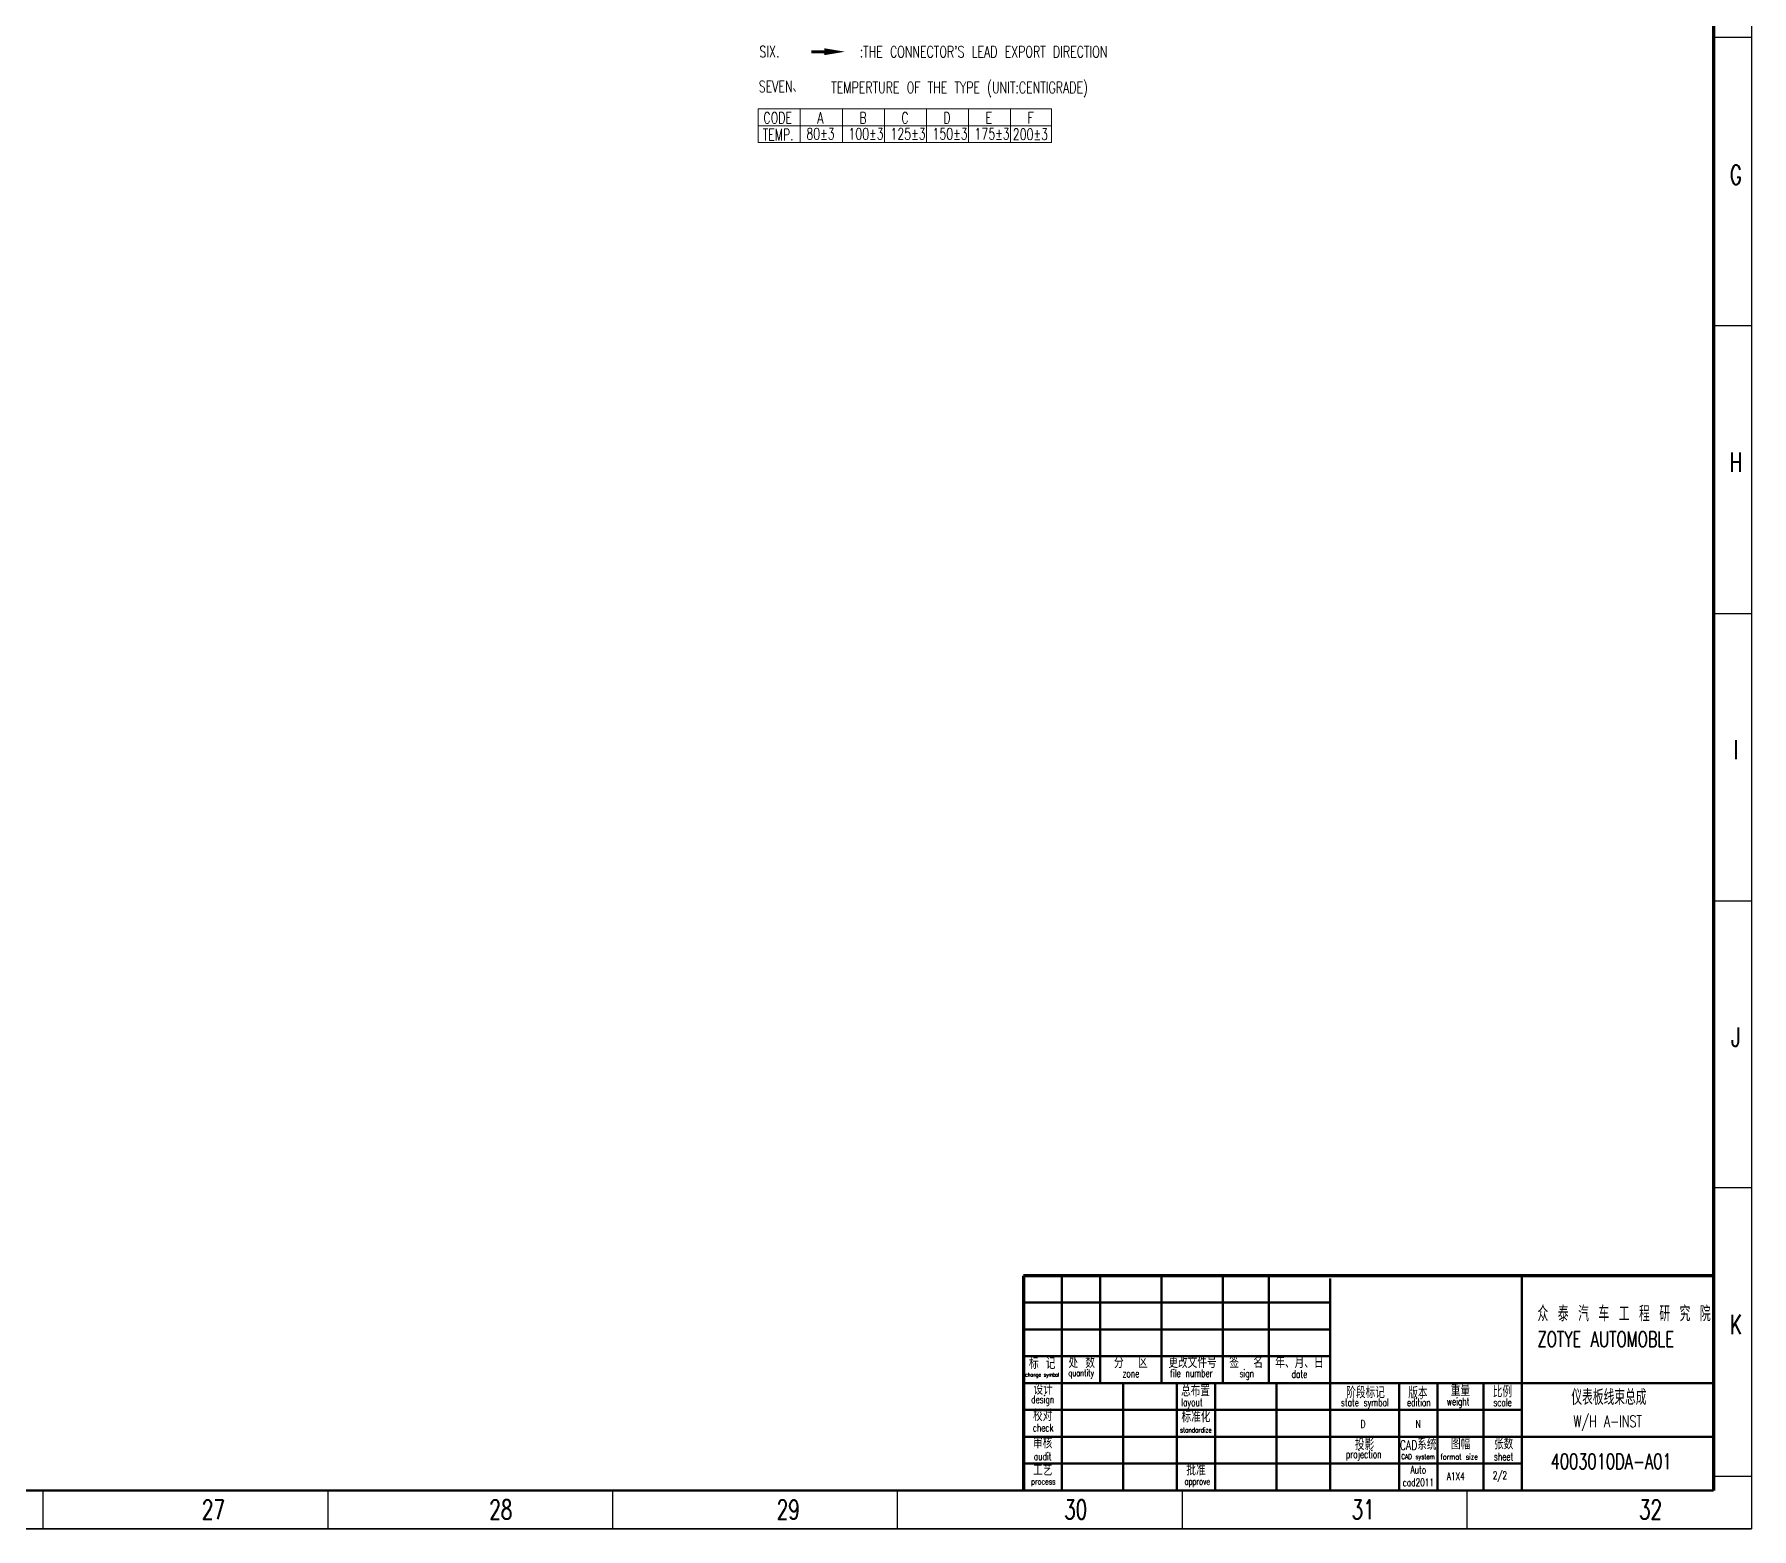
# Model space of a CAD drawing. Header units: millimetres. Extents: x 1376 to 3754, y -1445 to -604.
# Drawn here: x 3305.6 to 3753.7, y -1445.3 to -1055.3 of the extents above; entities that cross this region are included whole.
import ezdxf

# ---------------------------------------------------------------- set-up
doc = ezdxf.new("R2010")
doc.units = ezdxf.units.MM
doc.layers.add('0Filament', color=7, linetype='Continuous', lineweight=20)
doc.layers.add('1CENTER', color=1, linetype='Continuous', lineweight=20)
doc.layers.add('2FRAM', color=2, linetype='Continuous')
doc.styles.add('HZ', font='TXT', dxfattribs={"width": 0.7, "height": 4, "bigfont": 'HZTXT'})
doc.styles.add('样式 1', font='txt.shx', dxfattribs={"width": 0.7})

msp = doc.modelspace()

# ---------------------------------------------------------------- hatches: boundary and pattern name
at = {"layer": '0Filament'}
msp.add_hatch(color=256, dxfattribs=at).paths.add_polyline_path([(3511.72, -1059.52), (3508.31, -1059.52), (3508.31, -1060.3), (3511.72, -1060.3)])

# ---------------------------------------------------------------- linework, layer by layer
for p, q in [((3753.71, -604.28), (3753.71, -1445.28)), ((3743.72, -1056.07), (3753.62, -1056.07)), ((3743.69, -1131.31), (3753.67, -1131.31)), ((3743.72, -1206.45), (3753.62, -1206.45)), ((3743.72, -1281.48), (3753.62, -1281.48)), ((3743.72, -1356.29), (3753.62, -1356.29)), ((3743.71, -1431.54), (3753.69, -1431.54)), ((3307.83, -1435.28), (3307.83, -1445.28)), ((3382.14, -1435.28), (3382.14, -1445.28)), ((3456.46, -1435.28), (3456.46, -1445.28)), ((3530.77, -1435.28), (3530.77, -1445.28)), ((3605.08, -1435.28), (3605.08, -1445.28)), ((3679.39, -1435.28), (3679.39, -1445.28)), ((1375.71, -1445.28), (3753.71, -1445.28)), ((3753.71, -1445.28), (2564.71, -1445.28))]:
    msp.add_line(p, q)
for p, q in [((3494.49, -1083.57), (3494.49, -1074.8)), ((3494.49, -1074.8), (3571.02, -1074.8)), ((3505.46, -1083.57), (3505.46, -1074.8)), ((3516.43, -1083.57), (3516.43, -1074.8)), ((3527.4, -1083.57), (3527.4, -1074.8)), ((3538.37, -1083.57), (3538.37, -1074.8)), ((3549.34, -1083.57), (3549.34, -1074.8)), ((3560.31, -1083.57), (3560.31, -1074.8)), ((3571.02, -1074.8), (3571.02, -1083.57)), ((3494.49, -1079.19), (3571.02, -1079.19)), ((3571.02, -1083.57), (3494.49, -1083.57))]:
    msp.add_line(p, q, dxfattribs=at)
msp.add_lwpolyline([(3511.72, -1059.61), (3511.72, -1059.61), (3511.72, -1060.36), (3511.72, -1060.36)], close=True, dxfattribs=at)
msp.add_solid([(3511.72, -1058.97), (3517.12, -1059.87), (3511.72, -1060.77)], dxfattribs=at)
at = {"layer": '2FRAM', "lineweight": 70}
msp.add_line((3743.71, -614.28), (3743.71, -1435.28), dxfattribs=at)
at = {"layer": '2FRAM'}
msp.add_line((3743.71, -1379.28), (3563.71, -1379.28), dxfattribs=at)
at = {"layer": '2FRAM', "color": 2, "linetype": 'ByBlock', "lineweight": 70}
for p, q in [((3743.71, -1379.28), (3563.71, -1379.28)), ((3563.71, -1379.28), (3563.71, -1435.28))]:
    msp.add_line(p, q, dxfattribs=at)
at = {"layer": '2FRAM', "color": 2, "linetype": 'ByBlock', "lineweight": 50}
for p, q in [((3573.71, -1379.28), (3573.71, -1407.28)), ((3583.71, -1379.28), (3583.71, -1407.28)), ((3599.71, -1379.28), (3599.71, -1407.28)), ((3615.71, -1379.28), (3615.71, -1407.28)), ((3627.71, -1379.28), (3627.71, -1407.28)), ((3643.71, -1380.03), (3643.71, -1435.28)), ((3693.71, -1379.28), (3693.71, -1435.28)), ((3563.71, -1386.28), (3643.71, -1386.28)), ((3563.71, -1393.28), (3643.71, -1393.28)), ((3563.71, -1400.28), (3643.71, -1400.28)), ((3563.71, -1407.28), (3693.71, -1407.28)), ((3573.71, -1407.28), (3573.71, -1435.28)), ((3589.71, -1407.28), (3589.71, -1435.28)), ((3603.71, -1407.28), (3603.71, -1435.28)), ((3613.71, -1407.28), (3613.71, -1435.28)), ((3629.71, -1407.28), (3629.71, -1435.28)), ((3661.71, -1435.28), (3661.71, -1407.28)), ((3671.71, -1407.28), (3671.71, -1435.28)), ((3683.71, -1407.28), (3683.71, -1435.28)), ((3693.71, -1407.28), (3743.71, -1407.28)), ((3563.71, -1414.28), (3643.71, -1414.28)), ((3643.71, -1414.28), (3693.71, -1414.28)), ((3563.71, -1421.28), (3643.71, -1421.28)), ((3643.71, -1421.28), (3743.71, -1421.28)), ((3563.71, -1428.28), (3643.71, -1428.28)), ((3643.71, -1428.28), (3693.71, -1428.28)), ((3743.71, -1435.28), (1400.71, -1435.28))]:
    msp.add_line(p, q, dxfattribs=at)

# ---------------------------------------------------------------- texts
at = {"style": 'HZ'}
for s, insert, char_height, width, attachment_point in [('G', (3749.58, -1092), 5, 50, 5), ('H', (3749.58, -1167), 5, 50, 5), ('I', (3749.58, -1242), 5, 50, 5), ('J', (3749.58, -1317), 5, 50, 5), ('K', (3749.58, -1392), 5, 50, 5), ('{\\C7;标 记}', (3568.59, -1402.13), 3, 10, 5), ('处 数', (3578.89, -1401.88), 3, 10, 5), ('分  区', (3591.71, -1401.89), 3, 16, 5), ('更改文件号', (3607.8, -1401.88), 3, 16, 5), ('签  名', (3621.8, -1401.88), 3, 12, 5), ('年、月、日', (3635.71, -1401.89), 3, 16, 5), ('{\\C7;change symbol}', (3568.59, -1405.27), 1, 10, 5), ('设计', (3568.84, -1408.83), 3, 10, 5), ('{\\C7;quantity}', (3578.76, -1404.92), 1.8, 10, 5), ('{\\C7;zone}', (3591.72, -1404.79), 2, 16, 5), ('{\\C7;file number}', (3607.52, -1404.71), 2, 16, 5), ('{\\C7;sign}', (3621.95, -1405.09), 2, 12, 5), ('{\\C7;date}', (3635.71, -1404.96), 2, 16, 5), ('{\\C7;design}', (3568.71, -1411.86), 2, 10, 5), ('{\\C7;layout}', (3604.87, -1411.29), 2, 10, 1), ('总布置', (3608.59, -1409.31), 3, 10, 5), ('{\\C7;state symbol}', (3652.78, -1412.67), 2, 18, 5), ('阶段标记', (3652.96, -1409.73), 3, 26, 5), ('{\\C7;edition}', (3666.86, -1412.35), 2, 10, 5), ('版本', (3666.62, -1411.33), 3, 9.7219, 8), ('{\\C7;weight}', (3674.19, -1411.1), 2, 11.6956, 1), ('{\\C7;重量}', (3677.69, -1409.17), 3, 11.575, 5), ('{\\C7;scale}', (3688.71, -1412.31), 2, 10, 5), ('比例', (3688.66, -1409.53), 3, 12, 5), ('校对', (3568.71, -1415.73), 3, 10, 5), ('标准化', (3608.71, -1416.05), 3, 10, 5), ('{\\C7;check}', (3568.82, -1418.95), 2, 10, 5), ('{\\C7;standardize}', (3608.67, -1419.53), 1.25, 10, 5), ('审核', (3568.71, -1422.84), 3, 10, 5), ('{\\C7;projection}', (3652.48, -1426.19), 2, 18.4458, 5), ('{\\C7;投影}', (3652.71, -1423.24), 3, 18, 5), ('{\\C7;CAD\\H1.2x;系统}', (3666.71, -1423.24), 2.5, 9.9289, 5), ('图幅', (3677.77, -1423.09), 3, 12, 5), ('{\\C7;张数}', (3688.99, -1423.09), 3, 10.2521, 5), ('{\\C7;audit}', (3568.71, -1426.43), 2, 10, 5), ('工艺', (3568.71, -1429.97), 3, 10, 5), ('批准', (3608.71, -1429.91), 3, 10, 5), ('{\\C7;CAD system}', (3666.67, -1426.69), 1.25, 9.2394, 5), ('{\\C7;format size}', (3672.5, -1425.76), 1.5, 12, 1), ('{\\C7;sheet}', (3688.99, -1426.47), 2, 10.4886, 5), ('27', (3352.32, -1440.28), 5, 50, 5), ('28', (3427.32, -1440.28), 5, 50, 5), ('29', (3502.32, -1440.28), 5, 50, 5), ('30', (3577.32, -1440.28), 5, 50, 5), ('31', (3652.32, -1440.28), 5, 50, 5), ('32', (3727.32, -1440.28), 5, 50, 5)]:
    msp.add_mtext(s, dxfattribs=dict(at, insert=insert, char_height=char_height, width=width, attachment_point=attachment_point))
at = {"color": 0, "lineweight": -2, "width": 10, "attachment_point": 5, "style": 'HZ'}
for s, insert, char_height in [('{\\C7;process}', (3568.88, -1433.23), 1.5), ('{\\C7;approve}', (3609.07, -1433.25), 1.8)]:
    msp.add_mtext(s, dxfattribs=dict(at, insert=insert, char_height=char_height))
at = {"layer": '0Filament', "style": 'HZ'}
for s, height, width, p in [('SIX.', 3, 0.7, (3494.79, -1061.34)), (":THE CONNECTOR'S LEAD EXPORT DIRECTION", 3, 0.7, (3520.96, -1061.39)), ('SEVEN、', 3, 0.7, (3494.62, -1070.45)), ('TEMPERTURE OF THE TYPE (UNIT:CENTIGRADE)', 3, 0.7, (3513.52, -1070.72)), ('D', 2, 0.67, (3651.7, -1418.97)), ('N', 2, 0.67, (3666.06, -1418.93))]:
    msp.add_text(s, height=height, dxfattribs=dict(at, width=width)).set_placement(p)
for s, insert, char_height, width, attachment_point in [('CODE', (3495.83, -1075.64), 3, 18.7219, 1), ('80{\\F|c134;±3}', (3507.04, -1079.8), 3, 18.7219, 1), ('A', (3509.9, -1075.64), 3, 18.7219, 1), ('100±3', (3518.01, -1079.8), 3, 18.7219, 1), ('B', (3520.87, -1075.64), 3, 18.7219, 1), ('125±3', (3528.98, -1079.8), 3, 18.7219, 1), ('C', (3531.84, -1075.64), 3, 18.7219, 1), ('150±3', (3539.95, -1079.8), 3, 18.7219, 1), ('D', (3542.81, -1075.64), 3, 18.7219, 1), ('175±3', (3550.92, -1079.8), 3, 18.7219, 1), ('E', (3553.78, -1075.64), 3, 18.7219, 1), ('200±3', (3560.91, -1079.91), 3, 18.7219, 1), ('F', (3564.75, -1075.64), 3, 18.7219, 1), ('TEMP.', (3495.64, -1080.02), 3, 18.7219, 1), ('W/H A-INST', (3707.18, -1415.79), 3, 80.6778, 1), ('{\\C7;Auto\\Pcad2011 }', (3666.73, -1431.54), 2, 9.2394, 5), ('4003010DA-A01', (3717.05, -1427.72), 4, 50, 5), ('A1X4', (3676.5, -1431.61), 2, 5.46, 5), ('2/2', (3688.03, -1431.72), 2, 5.46, 5)]:
    msp.add_mtext(s, dxfattribs=dict(at, insert=insert, char_height=char_height, width=width, attachment_point=attachment_point))
at = {"layer": '0Filament', "insert": (3716.47, -1411), "char_height": 4, "width": 50, "attachment_point": 5, "line_spacing_factor": 0.669996, "style": 'HZ'}
msp.add_mtext('仪表板线束总成', dxfattribs=at)
at = {"layer": '1CENTER', "color": 1, "lineweight": 30, "insert": (3697.84, -1387.18), "char_height": 4, "width": 50, "attachment_point": 1, "style": '样式 1'}
msp.add_mtext('{\\Ftxt,hztxt|c134;众 泰 汽 车 工 程 研 究 院}\\PZOTYE AUTOMOBLE', dxfattribs=at)

doc.saveas('drawing.dxf')
